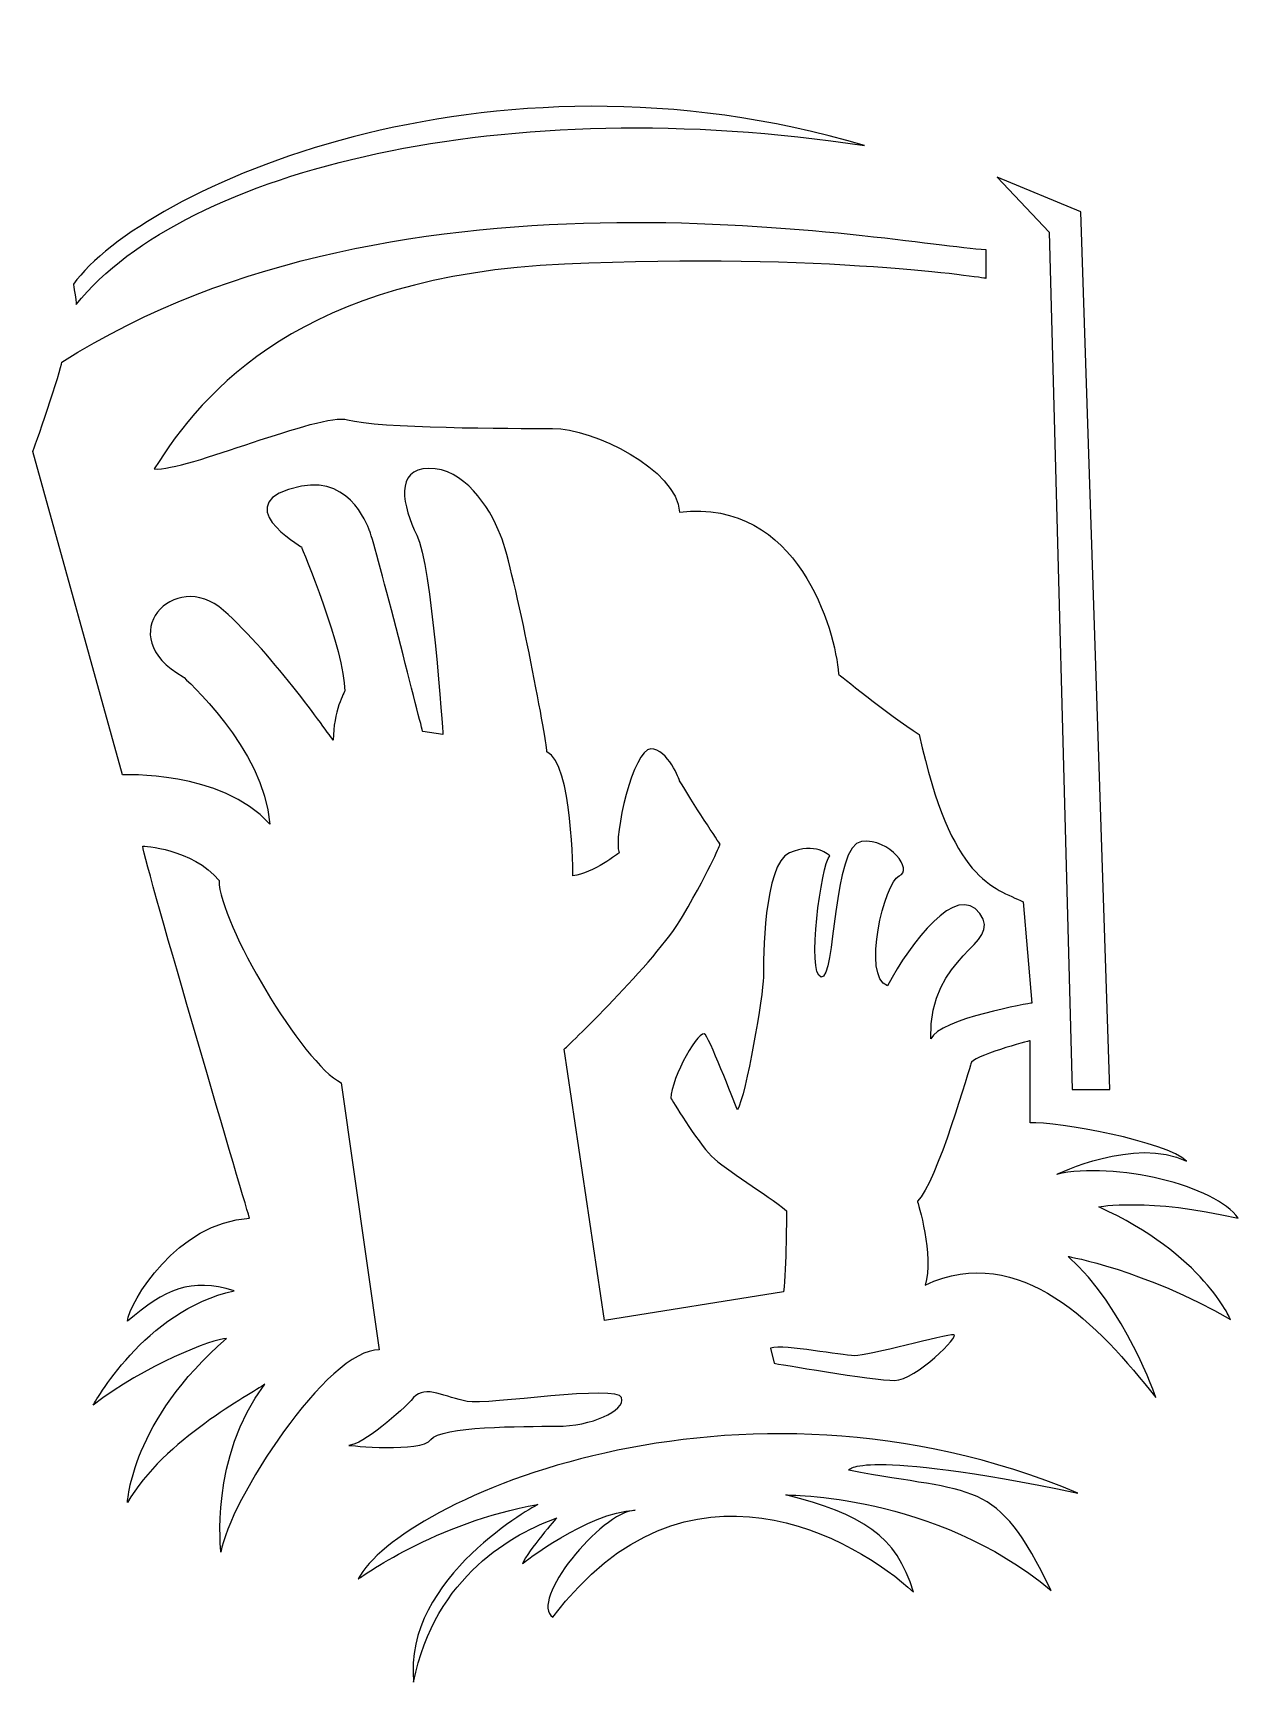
# Model space of a CAD drawing. Header units: centimetres. Extents: x -8.1 to 8.1, y -10.6 to 11.6.
import ezdxf

# ---------------------------------------------------------------- set-up
doc = ezdxf.new("R2010")
doc.units = ezdxf.units.CM
doc.header["$MEASUREMENT"] = 0
doc.layers.add('Camada 1', color=7, linetype='Continuous')

msp = doc.modelspace()

# ---------------------------------------------------------------- linework, layer by layer
at = {"layer": 'Camada 1'}
for points, knots in [([(-7.58984, 8.23678), (-6.65427, 9.52319), (-2.01546, 11.62819), (3.0911, 10.10792), (3.0911, 10.10792), (-1.7426, 10.84856), (-6.06954, 9.79605), (-7.55084, 7.96392), (-7.55084, 7.96392), (-7.55084, 8.00292), (-7.58984, 8.23678), (-7.58984, 8.23678)], [0, 0, 0, 0, 0.25, 0.25, 0.25, 0.25, 0.5, 0.5, 0.5, 0.5, 1, 1, 1, 1]), ([(4.72834, 8.31476), (4.72834, 8.31476), (4.72834, 8.70457), (4.72834, 8.70457), (4.72834, 8.70457), (3.48094, 8.78254), (-3.14592, 10.10792), (-7.74576, 7.1843), (-7.74576, 7.1843), (-7.74576, 7.10632), (-8.13557, 5.97587), (-8.13557, 5.97587), (-8.13557, 5.97587), (-8.13557, 5.97587), (-6.92714, 1.60993), (-6.92714, 1.60993), (-6.92714, 1.60993), (-6.92714, 1.60993), (-5.59777, 1.67877), (-4.93909, 0.94725), (-4.93909, 0.94725), (-5.00516, 1.96222), (-6.10855, 2.9353), (-6.10855, 2.9353), (-6.10855, 2.9353), (-7.09222, 3.48241), (-6.2255, 4.4166), (-5.56282, 3.83187), (-5.56282, 3.83187), (-4.90014, 3.24714), (-4.08152, 2.07771), (-4.08152, 2.07771), (-4.08152, 2.07771), (-4.08152, 2.46752), (-3.9256, 2.74039), (-3.9256, 2.74039), (-3.9256, 2.74039), (-3.9256, 3.28612), (-4.51033, 4.68947), (-4.51033, 4.68947), (-4.51033, 4.68947), (-4.51033, 4.68947), (-5.55977, 5.29727), (-4.51033, 5.50809), (-4.51033, 5.50809), (-3.81995, 5.64676), (-3.58807, 4.89955), (-3.58807, 4.89955), (-3.58807, 4.89955), (-3.5101, 4.70463), (-2.87311, 2.19466), (-2.87311, 2.19466), (-2.87311, 2.19466), (-2.87311, 2.19466), (-2.60025, 2.15569), (-2.60025, 2.15569), (-2.60025, 2.15569), (-2.60025, 2.15569), (-2.75617, 4.45561), (-2.95109, 4.84542), (-2.95109, 4.84542), (-3.14601, 5.23523), (-3.25711, 5.74985), (-2.78932, 5.74985), (-2.78932, 5.74985), (-2.32154, 5.74985), (-1.97771, 5.24632), (-1.82063, 4.84542), (-1.82063, 4.84542), (-1.62987, 4.35848), (-1.19693, 2.07775), (-1.19693, 1.9218), (-1.19693, 1.9218), (-0.84609, 1.76588), (-0.84609, 0.24559), (-0.84609, 0.24559), (-0.84609, 0.24559), (-0.57323, 0.28459), (-0.22239, 0.55745), (-0.22239, 0.55745), (-0.22239, 0.55745), (-0.30036, 0.79134), (-0.0275, 1.96077), (0.20639, 1.96077), (0.20639, 1.96077), (0.44028, 1.96077), (0.5962, 1.53199), (0.5962, 1.53199), (0.5962, 1.53199), (0.75215, 1.25913), (1.14193, 0.6744), (1.14193, 0.6744), (1.14193, 0.6744), (1.14193, 0.6744), (1.0498, 0.41627), (0.6352, -0.30014), (0.6352, -0.30014), (0.27304, -0.92585), (-0.96304, -2.09327), (-0.96304, -2.09327), (-0.96304, -2.09327), (-0.96304, -2.09327), (-0.41731, -5.75754), (-0.41731, -5.75754), (-0.41731, -5.75754), (-0.41731, -5.75754), (1.99953, -5.36773), (1.99953, -5.36773), (1.99953, -5.36773), (2.03853, -5.05589), (2.03853, -4.27624), (2.03853, -4.27624), (2.03853, -4.27624), (1.76567, -4.04235), (1.21994, -3.73051), (1.02499, -3.53559), (1.02499, -3.53559), (0.8301, -3.3407), (0.47926, -2.75597), (0.47926, -2.75597), (0.47926, -2.75597), (0.47926, -2.48311), (0.86907, -1.78143), (0.94704, -1.89838), (0.94704, -1.89838), (1.02501, -2.01533), (1.37585, -2.91189), (1.37585, -2.91189), (1.37585, -2.91189), (1.4928, -2.717), (1.72669, -1.35262), (1.72669, -1.11876), (1.72669, -1.11876), (1.72669, -0.8849), (1.72669, 0.40151), (2.07753, 0.55745), (2.07753, 0.55745), (2.42837, 0.71337), (2.62326, 0.51845), (2.62326, 0.51845), (2.62326, 0.51845), (2.50631, 0.4015), (2.31142, -1.07979), (2.50631, -1.11877), (2.50631, -1.11877), (2.70123, -1.15777), (2.66226, 0.67436), (3.05207, 0.71336), (3.05207, 0.71336), (3.44185, 0.75233), (3.75375, 0.32355), (3.5588, 0.24558), (3.5588, 0.24558), (3.36391, 0.16763), (3.05207, -1.11874), (3.40288, -1.23569), (3.40288, -1.23569), (3.71472, -0.65096), (4.33842, 0.16763), (4.65028, -0.26115), (4.65028, -0.26115), (4.96214, -0.68996), (3.96138, -0.79476), (3.98715, -1.95422), (3.98715, -1.95422), (4.1041, -1.68136), (5.35198, -1.46958), (5.35198, -1.46958), (5.35198, -1.46958), (5.35198, -1.46958), (5.23501, -0.10526), (5.23501, -0.10526), (5.23501, -0.10526), (4.84523, 0.08966), (4.2605, 0.1676), (3.83169, 2.15568), (3.83169, 2.15568), (3.40291, 2.42854), (2.7402, 2.9743), (2.7402, 2.9743), (2.7402, 2.9743), (2.70123, 3.55903), (2.19447, 5.35216), (0.59623, 5.15724), (0.59623, 5.15724), (0.55723, 5.74197), (-0.57323, 6.28773), (-1.11896, 6.28773), (-1.11896, 6.28773), (-1.66469, 6.28773), (-3.485, 6.29096), (-3.88663, 6.40468), (-3.88663, 6.40468), (-4.25792, 6.5098), (-6.06957, 5.703), (-6.49838, 5.742), (-6.49838, 5.742), (-5.8297, 6.80629), (-4.50723, 8.35092), (-0.95991, 8.50684), (-0.95991, 8.50684), (2.58747, 8.66276), (4.72834, 8.31476), (4.72834, 8.31476)], [0, 0, 0, 0, 0.01923077, 0.01923077, 0.01923077, 0.01923077, 0.03846154, 0.03846154, 0.03846154, 0.03846154, 0.05769231, 0.05769231, 0.05769231, 0.05769231, 0.07692308, 0.07692308, 0.07692308, 0.07692308, 0.09615385, 0.09615385, 0.09615385, 0.09615385, 0.11538462, 0.11538462, 0.11538462, 0.11538462, 0.13461538, 0.13461538, 0.13461538, 0.13461538, 0.15384615, 0.15384615, 0.15384615, 0.15384615, 0.17307692, 0.17307692, 0.17307692, 0.17307692, 0.19230769, 0.19230769, 0.19230769, 0.19230769, 0.21153846, 0.21153846, 0.21153846, 0.21153846, 0.23076923, 0.23076923, 0.23076923, 0.23076923, 0.25, 0.25, 0.25, 0.25, 0.26923077, 0.26923077, 0.26923077, 0.26923077, 0.28846154, 0.28846154, 0.28846154, 0.28846154, 0.30769231, 0.30769231, 0.30769231, 0.30769231, 0.32692308, 0.32692308, 0.32692308, 0.32692308, 0.34615385, 0.34615385, 0.34615385, 0.34615385, 0.36538462, 0.36538462, 0.36538462, 0.36538462, 0.38461538, 0.38461538, 0.38461538, 0.38461538, 0.40384615, 0.40384615, 0.40384615, 0.40384615, 0.42307692, 0.42307692, 0.42307692, 0.42307692, 0.44230769, 0.44230769, 0.44230769, 0.44230769, 0.46153846, 0.46153846, 0.46153846, 0.46153846, 0.48076923, 0.48076923, 0.48076923, 0.48076923, 0.5, 0.5, 0.5, 0.5, 0.51923077, 0.51923077, 0.51923077, 0.51923077, 0.53846154, 0.53846154, 0.53846154, 0.53846154, 0.55769231, 0.55769231, 0.55769231, 0.55769231, 0.57692308, 0.57692308, 0.57692308, 0.57692308, 0.59615385, 0.59615385, 0.59615385, 0.59615385, 0.61538462, 0.61538462, 0.61538462, 0.61538462, 0.63461538, 0.63461538, 0.63461538, 0.63461538, 0.65384615, 0.65384615, 0.65384615, 0.65384615, 0.67307692, 0.67307692, 0.67307692, 0.67307692, 0.69230769, 0.69230769, 0.69230769, 0.69230769, 0.71153846, 0.71153846, 0.71153846, 0.71153846, 0.73076923, 0.73076923, 0.73076923, 0.73076923, 0.75, 0.75, 0.75, 0.75, 0.76923077, 0.76923077, 0.76923077, 0.76923077, 0.78846154, 0.78846154, 0.78846154, 0.78846154, 0.80769231, 0.80769231, 0.80769231, 0.80769231, 0.82692308, 0.82692308, 0.82692308, 0.82692308, 0.84615385, 0.84615385, 0.84615385, 0.84615385, 0.86538462, 0.86538462, 0.86538462, 0.86538462, 0.88461538, 0.88461538, 0.88461538, 0.88461538, 0.90384615, 0.90384615, 0.90384615, 0.90384615, 0.92307692, 0.92307692, 0.92307692, 0.92307692, 0.94230769, 0.94230769, 0.94230769, 0.94230769, 0.96153846, 0.96153846, 0.96153846, 0.96153846, 1, 1, 1, 1]), ([(4.88423, 9.67911), (4.88423, 9.67911), (6.01472, 9.21132), (6.01472, 9.21132), (6.01472, 9.21132), (6.01472, 9.21132), (6.40453, -2.63905), (6.40453, -2.63905), (6.40453, -2.63905), (6.40453, -2.63905), (5.89777, -2.63905), (5.89777, -2.63905), (5.89777, -2.63905), (5.89777, -2.63905), (5.58594, 8.93848), (5.58594, 8.93848), (5.58594, 8.93848), (5.58594, 8.93848), (4.88423, 9.67911), (4.88423, 9.67911)], [0, 0, 0, 0, 0.16666667, 0.16666667, 0.16666667, 0.16666667, 0.33333333, 0.33333333, 0.33333333, 0.33333333, 0.5, 0.5, 0.5, 0.5, 0.66666667, 0.66666667, 0.66666667, 0.66666667, 1, 1, 1, 1]), ([(-3.45916, -6.15412), (-3.45916, -6.15412), (-3.97449, -2.5469), (-3.97449, -2.5469), (-3.97449, -2.5469), (-4.48982, -2.28922), (-5.62351, -0.38253), (-5.62351, 0.18434), (-5.62351, 0.18434), (-5.98424, 0.62237), (-6.65416, 0.64814), (-6.65416, 0.64814), (-6.65416, 0.64814), (-6.62839, 0.41621), (-5.21125, -4.37624), (-5.21125, -4.37624), (-5.21125, -4.37624), (-6.19037, -4.42775), (-6.83455, -5.50993), (-6.86029, -5.7676), (-6.86029, -5.7676), (-6.34496, -5.32958), (-6.01, -5.17501), (-5.41738, -5.35535), (-5.41738, -5.35535), (-6.62838, -5.613), (-7.32405, -6.90131), (-7.32405, -6.90131), (-7.32405, -6.90131), (-6.62835, -6.36024), (-5.7008, -5.9995), (-5.52044, -5.9995), (-5.52044, -5.9995), (-6.80872, -7.10744), (-6.86026, -8.21541), (-6.86026, -8.21541), (-6.86026, -8.21541), (-6.3707, -7.36512), (-5.18547, -6.74668), (-5.00511, -6.61788), (-5.00511, -6.61788), (-5.75232, -7.59697), (-5.59772, -8.88531), (-5.59772, -8.88531), (-5.59772, -8.88531), (-5.49471, -8.21543), (-4.15486, -6.12835), (-3.45916, -6.15412)], [0, 0, 0, 0, 0.07692308, 0.07692308, 0.07692308, 0.07692308, 0.15384615, 0.15384615, 0.15384615, 0.15384615, 0.23076923, 0.23076923, 0.23076923, 0.23076923, 0.30769231, 0.30769231, 0.30769231, 0.30769231, 0.38461538, 0.38461538, 0.38461538, 0.38461538, 0.46153846, 0.46153846, 0.46153846, 0.46153846, 0.53846154, 0.53846154, 0.53846154, 0.53846154, 0.61538462, 0.61538462, 0.61538462, 0.61538462, 0.69230769, 0.69230769, 0.69230769, 0.69230769, 0.76923077, 0.76923077, 0.76923077, 0.76923077, 0.84615385, 0.84615385, 0.84615385, 0.84615385, 1, 1, 1, 1]), ([(5.32707, -1.98002), (5.32707, -1.98002), (5.32707, -3.08794), (5.32707, -3.08794), (5.32707, -3.08794), (5.6878, -3.06217), (7.1822, -3.34556), (7.43987, -3.60327), (7.43987, -3.60327), (6.74417, -3.26873), (5.68777, -3.78364), (5.68777, -3.78364), (5.68777, -3.78364), (6.46075, -3.60327), (7.85214, -3.93829), (8.13556, -4.37625), (8.13556, -4.37625), (6.92454, -4.0928), (6.25461, -4.22165), (6.25461, -4.22165), (6.25461, -4.22165), (7.67177, -4.8658), (8.03248, -5.74181), (8.03248, -5.74181), (8.03248, -5.74181), (6.87302, -5.07191), (5.84236, -4.89157), (5.84236, -4.89157), (5.84236, -4.89157), (6.61534, -5.58721), (7.02761, -6.79824), (7.02761, -6.79824), (7.02761, -6.79824), (6.2546, -5.81915), (5.19817, -4.68541), (3.90989, -5.27805), (3.90989, -5.27805), (4.03874, -4.8916), (3.80683, -4.14434), (3.80683, -4.14434), (3.80683, -4.14434), (4.06445, -3.91243), (4.5283, -2.28919), (4.5283, -2.28919), (4.5283, -2.28919), (4.52832, -2.18616), (5.32707, -1.98002), (5.32707, -1.98002)], [0, 0, 0, 0, 0.07692308, 0.07692308, 0.07692308, 0.07692308, 0.15384615, 0.15384615, 0.15384615, 0.15384615, 0.23076923, 0.23076923, 0.23076923, 0.23076923, 0.30769231, 0.30769231, 0.30769231, 0.30769231, 0.38461538, 0.38461538, 0.38461538, 0.38461538, 0.46153846, 0.46153846, 0.46153846, 0.46153846, 0.53846154, 0.53846154, 0.53846154, 0.53846154, 0.61538462, 0.61538462, 0.61538462, 0.61538462, 0.69230769, 0.69230769, 0.69230769, 0.69230769, 0.76923077, 0.76923077, 0.76923077, 0.76923077, 0.84615385, 0.84615385, 0.84615385, 0.84615385, 1, 1, 1, 1]), ([(1.82287, -6.12837), (2.02901, -6.07686), (2.77619, -6.23145), (2.95658, -6.23145), (2.95658, -6.23145), (3.13692, -6.23145), (4.19335, -5.94803), (4.29643, -5.94803), (4.29643, -5.94803), (4.39949, -5.94803), (3.78113, -6.56639), (3.49768, -6.56639), (3.49768, -6.56639), (3.21423, -6.56639), (1.87438, -6.33448), (1.87438, -6.33448), (1.87438, -6.33448), (1.87438, -6.33448), (1.82287, -6.12837), (1.82287, -6.12837)], [0, 0, 0, 0, 0.16666667, 0.16666667, 0.16666667, 0.16666667, 0.33333333, 0.33333333, 0.33333333, 0.33333333, 0.5, 0.5, 0.5, 0.5, 0.66666667, 0.66666667, 0.66666667, 0.66666667, 1, 1, 1, 1]), ([(-3.74261, -9.24606), (-3.20151, -8.19011), (1.35909, -6.15417), (5.9712, -8.0866), (5.9712, -8.0866), (2.98233, -7.46822), (2.87925, -7.77741), (2.87925, -7.77741), (2.87925, -7.77741), (4.6056, -8.11235), (4.86323, -7.85467), (5.61049, -9.40066), (5.61049, -9.40066), (4.03879, -8.08661), (2.02904, -8.11238), (2.02904, -8.11238), (2.02904, -8.11238), (3.05965, -8.37048), (3.52341, -8.65348), (3.75534, -9.42646), (3.75534, -9.42646), (2.98236, -8.70497), (0.68919, -7.36557), (-1.11445, -9.76185), (-1.11445, -9.76185), (-1.44941, -9.55571), (-0.4703, -8.34472), (-0.00651, -8.31894), (-0.00651, -8.31894), (-0.65066, -8.34474), (-1.52673, -9.04043), (-1.52673, -9.04043), (-1.52673, -9.04043), (-1.44945, -8.86006), (-1.06294, -8.42202), (-1.06294, -8.42202), (-1.06294, -8.42202), (-1.62978, -8.62816), (-2.71198, -9.19503), (-2.9954, -10.63791), (-2.9954, -10.63791), (-3.15, -9.22075), (-1.32061, -8.24166), (-1.32061, -8.24166), (-1.32061, -8.24166), (-2.68621, -8.47353), (-3.74261, -9.24606), (-3.74261, -9.24606)], [0, 0, 0, 0, 0.07692308, 0.07692308, 0.07692308, 0.07692308, 0.15384615, 0.15384615, 0.15384615, 0.15384615, 0.23076923, 0.23076923, 0.23076923, 0.23076923, 0.30769231, 0.30769231, 0.30769231, 0.30769231, 0.38461538, 0.38461538, 0.38461538, 0.38461538, 0.46153846, 0.46153846, 0.46153846, 0.46153846, 0.53846154, 0.53846154, 0.53846154, 0.53846154, 0.61538462, 0.61538462, 0.61538462, 0.61538462, 0.69230769, 0.69230769, 0.69230769, 0.69230769, 0.76923077, 0.76923077, 0.76923077, 0.76923077, 0.84615385, 0.84615385, 0.84615385, 0.84615385, 1, 1, 1, 1]), ([(-3.87144, -7.44245), (-3.69107, -7.44245), (-3.15, -6.97866), (-2.9954, -6.7983), (-2.9954, -6.7983), (-2.8408, -6.61793), (-2.55736, -6.79825), (-2.27393, -6.84979), (-2.27393, -6.84979), (-1.99051, -6.90133), (-0.23838, -6.61791), (-0.18687, -6.7983), (-0.18687, -6.7983), (-0.13536, -6.97864), (-0.59914, -7.18475), (-1.06293, -7.18475), (-1.06293, -7.18475), (-1.52672, -7.18475), (-2.63469, -7.18475), (-2.76349, -7.36512), (-2.76349, -7.36512), (-2.89232, -7.54551), (-3.87144, -7.44245), (-3.87144, -7.44245)], [0, 0, 0, 0, 0.14285714, 0.14285714, 0.14285714, 0.14285714, 0.28571429, 0.28571429, 0.28571429, 0.28571429, 0.42857143, 0.42857143, 0.42857143, 0.42857143, 0.57142857, 0.57142857, 0.57142857, 0.57142857, 0.71428571, 0.71428571, 0.71428571, 0.71428571, 1, 1, 1, 1])]:
    msp.add_open_spline(points, degree=3, knots=knots, dxfattribs=at)

doc.saveas('drawing.dxf')
